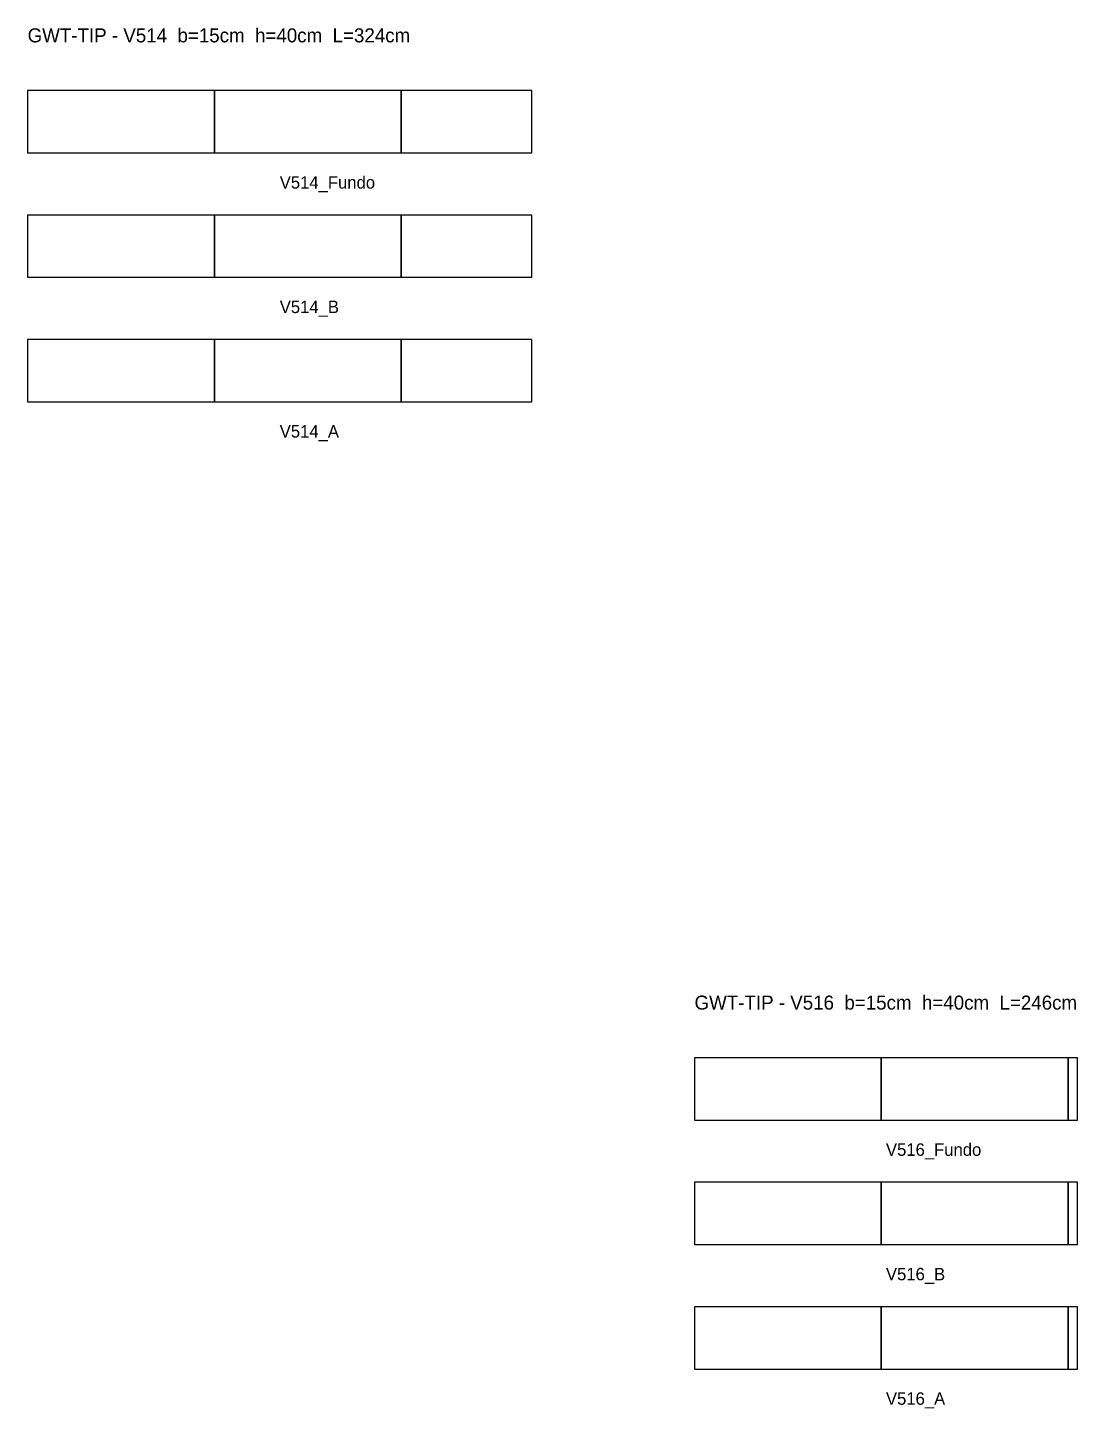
# Model space of a CAD drawing. Header units: metres. Extents: x -162 to 19445, y -6125 to 28582.
# Drawn here: x 14313 to 14987, y 24962 to 25849 of the extents above; entities that cross this region are included whole.
import ezdxf

# ---------------------------------------------------------------- set-up
doc = ezdxf.new("R2010")
doc.units = ezdxf.units.M

msp = doc.modelspace()

# ---------------------------------------------------------------- linework, layer by layer
at = {"layer": 'Paineis'}
for points in [[(14312.86, 25769.01), (14432.86, 25769.01), (14432.86, 25809.01), (14312.86, 25809.01)], [(14432.86, 25769.01), (14552.86, 25769.01), (14552.86, 25809.01), (14432.86, 25809.01)], [(14552.86, 25769.01), (14636.86, 25769.01), (14636.86, 25809.01), (14552.86, 25809.01)], [(14312.86, 25689.01), (14432.86, 25689.01), (14432.86, 25729.01), (14312.86, 25729.01)], [(14432.86, 25689.01), (14552.86, 25689.01), (14552.86, 25729.01), (14432.86, 25729.01)], [(14552.86, 25689.01), (14636.86, 25689.01), (14636.86, 25729.01), (14552.86, 25729.01)], [(14312.86, 25609.01), (14432.86, 25609.01), (14432.86, 25649.01), (14312.86, 25649.01)], [(14432.86, 25609.01), (14552.86, 25609.01), (14552.86, 25649.01), (14432.86, 25649.01)], [(14552.86, 25609.01), (14636.86, 25609.01), (14636.86, 25649.01), (14552.86, 25649.01)], [(14741.38, 25147.38), (14861.38, 25147.38), (14861.38, 25187.38), (14741.38, 25187.38)], [(14861.38, 25147.38), (14981.38, 25147.38), (14981.38, 25187.38), (14861.38, 25187.38)], [(14981.38, 25147.38), (14987.38, 25147.38), (14987.38, 25187.38), (14981.38, 25187.38)], [(14741.38, 25067.38), (14861.38, 25067.38), (14861.38, 25107.38), (14741.38, 25107.38)], [(14861.38, 25067.38), (14981.38, 25067.38), (14981.38, 25107.38), (14861.38, 25107.38)], [(14981.38, 25067.38), (14987.38, 25067.38), (14987.38, 25107.38), (14981.38, 25107.38)], [(14741.38, 24987.38), (14861.38, 24987.38), (14861.38, 25027.38), (14741.38, 25027.38)], [(14861.38, 24987.38), (14981.38, 24987.38), (14981.38, 25027.38), (14861.38, 25027.38)], [(14981.38, 24987.38), (14987.38, 24987.38), (14987.38, 25027.38), (14981.38, 25027.38)]]:
    msp.add_lwpolyline(points, close=True, dxfattribs=at)

# ---------------------------------------------------------------- texts
at = {"layer": 'NOMENCLATURA', "char_height": 9, "attachment_point": 1}
for s, insert in [('GWT-TIP - V514  b=15cm  h=40cm  L=324cm', (14312.86, 25849.01)), ('GWT-TIP - V516  b=15cm  h=40cm  L=246cm', (14741.38, 25227.38))]:
    msp.add_mtext(s, dxfattribs=dict(at, insert=insert))
at = {"layer": 'Texto Secao', "char_height": 8, "attachment_point": 1}
for s, insert in [('V514_Fundo', (14474.86, 25754.01)), ('V514_B', (14474.86, 25674.01)), ('V514_A', (14474.86, 25594.01)), ('V516_Fundo', (14864.38, 25132.38)), ('V516_B', (14864.38, 25052.38)), ('V516_A', (14864.38, 24972.38))]:
    msp.add_mtext(s, dxfattribs=dict(at, insert=insert))

doc.saveas('drawing.dxf')
